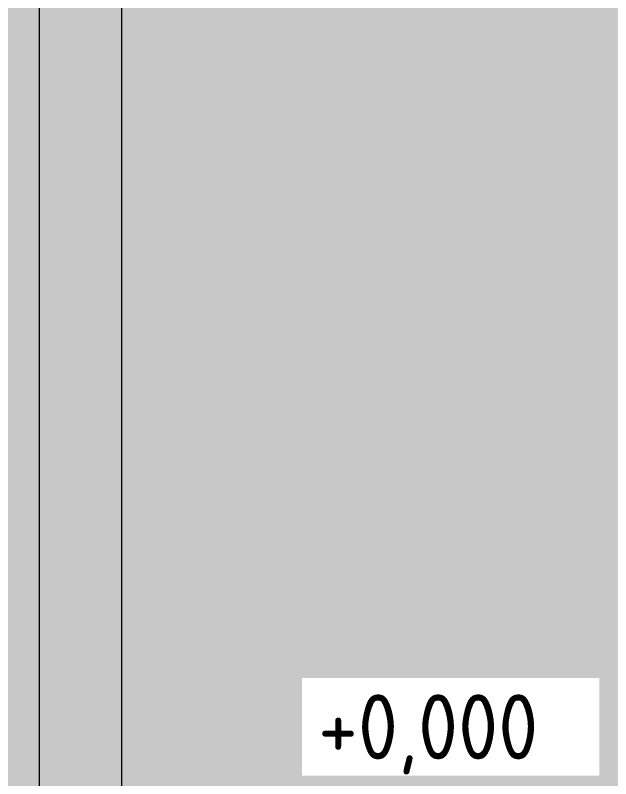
# Model space of a CAD drawing. Header units: millimetres. Extents: x 855 to 94006, y -3304 to 17933.
# Drawn here: x 64199 to 64771, y 78 to 812 of the extents above; entities that cross this region are included whole.
import ezdxf

# ---------------------------------------------------------------- set-up
doc = ezdxf.new("R2010")
doc.units = ezdxf.units.MM
for name, color, linetype, lineweight in [('A-ANNO-DIMS', 7, 'Continuous', 9), ('A-ANNO-DIMS-25', 7, 'Continuous', 9), ('G-ANNO-DIMS', 7, 'Continuous', 9)]:
    doc.layers.add(name, color=color, linetype=linetype, lineweight=lineweight)
doc.layers.add('I-FURN-5', color=7, linetype='Continuous', lineweight=9, true_color=0x7f7f7f, transparency=0.7)
doc.layers.add('I-FURN-6', color=7, linetype='Continuous', lineweight=9, true_color=0xc0c0c0)
doc.styles.add('ISOCPEUR_2', font='isocpeur.ttf', dxfattribs={"width": 0.9, "height": 62.49999999999999})
doc.dimstyles.new('ISO-2_5_0_9К_БОЛЬШОЙ_1', dxfattribs={"dimscale": 304.8, "dimtxt": 62.2488234881447, "dimasz": 0.1230314960629921, "dimexe": 0.09842519685039369, "dimexo": 0.2460629921259842, "dimgap": 0, "dimtad": 1, "dimdec": 0, "dimrnd": 10, "dimzin": 0, "dimdsep": 46, "dimtxsty": 'ISOCPEUR_2', "dimblk1": 'OBLIQUE', "dimblk2": 'OBLIQUE', "dimsah": 1, "dimcen": 0.09, "dimdle": 0.09842519685039369, "dimazin": 0, "dimtfac": 1, "dimtdec": 4, "dimtix": 1, "dimtmove": 0, "dimatfit": 3, "dimfxl": 1, "dimtvp": 1, "dimtolj": 1, "dimtzin": 0, "dimarcsym": 2})

# ---------------------------------------------------------------- blocks, each defined once
blk = doc.blocks.new('шкаф 1_112 - шкаф 1_112-31117176-Развертка 1_12-2')
at = {"layer": 'I-FURN-5'}
for points in [[(-1195.499999998154, 49.99999999999946), (-1195.499999998154, 2060), (-1715.499999998153, 2060), (-1715.499999998153, 49.99999999999946), (-1242.039838331645, 49.99999999999946)], [(-1195.499999998154, 49.99999999999946), (-500.4999999981561, 49.99999999999946), (-500.4999999981561, 99.99999999999892), (-500.9354336527204, 99.99999999999892), (-500.9354336527204, 770.0000000000025), (-500.4999999981561, 770.0000000000025), (-500.4999999981561, 803.9999999999991), (-500.9354336527204, 803.9999999999991), (-500.9354336527204, 819.9999999999999), (-500.4999999981561, 819.9999999999999), (-500.4999999981561, 2060), (-1195.499999998154, 2060), (-1195.499999998154, 60.18470728170198)]]:
    blk.add_hatch(color=256, dxfattribs=at).paths.add_polyline_path(points)
at = {"layer": 'I-FURN-6'}
for p, q in [((-1195.499999998155, 0), (-1195.499999998155, 2060)), ((-1195.499999998156, 0), (-1195.499999998156, 2060))]:
    blk.add_line(p, q, dxfattribs=at)
blk = doc.blocks.new('DIMBLOCK55-Развертка 1_12-2')
at = {"layer": 'A-ANNO-DIMS-25'}
for p, q in [((64300.89137776721, 2230), (64300.89137776721, -29.99999999999995)), ((64322.43510999434, 2200), (64270.89137776721, 2200)), ((64300.89137776721, 2200), (64322.43510999434, 2200)), ((64252.40788206171, 0), (64330.89137776721, 0)), ((64300.89137776721, 0), (64252.40788206171, 0))]:
    blk.add_line(p, q, dxfattribs=at)
at = {"layer": 'A-ANNO-DIMS-25', "lineweight": 20}
for p, q in [((64300.89137776721, 2200), (64282.14137776721, 2218.75)), ((64300.89137776721, 2200), (64319.64137776721, 2181.25)), ((64300.89137776721, 0), (64282.14137776721, 18.75000000000001)), ((64300.89137776721, 0), (64319.64137776721, -18.75000000000001))]:
    blk.add_line(p, q, dxfattribs=at)
at = {"layer": 'A-ANNO-DIMS-25', "color": 0, "insert": (64219.23789361701, 1020.991877880432), "char_height": 62.49999999999999, "width": 189.6194930869638, "attachment_point": 1, "rotation": 90, "line_spacing_factor": 1.149209049011902, "style": 'ISOCPEUR_2'}
blk.add_mtext('2200', dxfattribs=at)
blk = doc.blocks.new('_Oblique')
at = {"color": 0, "linetype": 'ByBlock', "lineweight": -2}
blk.add_line((-0.5, -0.5), (0.5, 0.5), dxfattribs=at)

msp = doc.modelspace()

# ---------------------------------------------------------------- block references
at = {"layer": 'I-FURN-6'}
msp.add_blockref('шкаф 1_112 - шкаф 1_112-31117176-Развертка 1_12-2', (65417.43510999249, 0), dxfattribs=at)

# ---------------------------------------------------------------- dimensions: what is measured, and where the dimension line sits
at = {"layer": 'A-ANNO-DIMS'}
dim = msp.add_linear_dim(base=(64300.89137776724, -4.264179114622762e-15), p1=(64397.43510999434, 2200), p2=(64327.40788206171, 0), angle=89.99999999999991, dimstyle='ISO-2_5_0_9К_БОЛЬШОЙ_1', override={"dimpost": '<>', "dimfxl": 2201.114220719118}, dxfattribs=at)
dim.commit()
dim.dimension.update_dxf_attribs({"geometry": 'DIMBLOCK55-Развертка 1_12-2', "text_midpoint": (64269.64137776723, 1099.999999999982)})

# ---------------------------------------------------------------- next in the draw order: texts
at = {"layer": 'G-ANNO-DIMS', "insert": (64489.81909006441, 159.1534841501242), "char_height": 62.49999999999999, "width": 254.7054402875347, "attachment_point": 1, "line_spacing_factor": 1.149209049011902, "style": 'ISOCPEUR_2', "bg_fill": 3, "box_fill_scale": 1.25, "bg_fill_color": 256, "bg_fill_true_color": 13158600, "bg_fill_transparency": 0}
msp.add_mtext('+0,000', dxfattribs=at)

doc.saveas('drawing.dxf')
